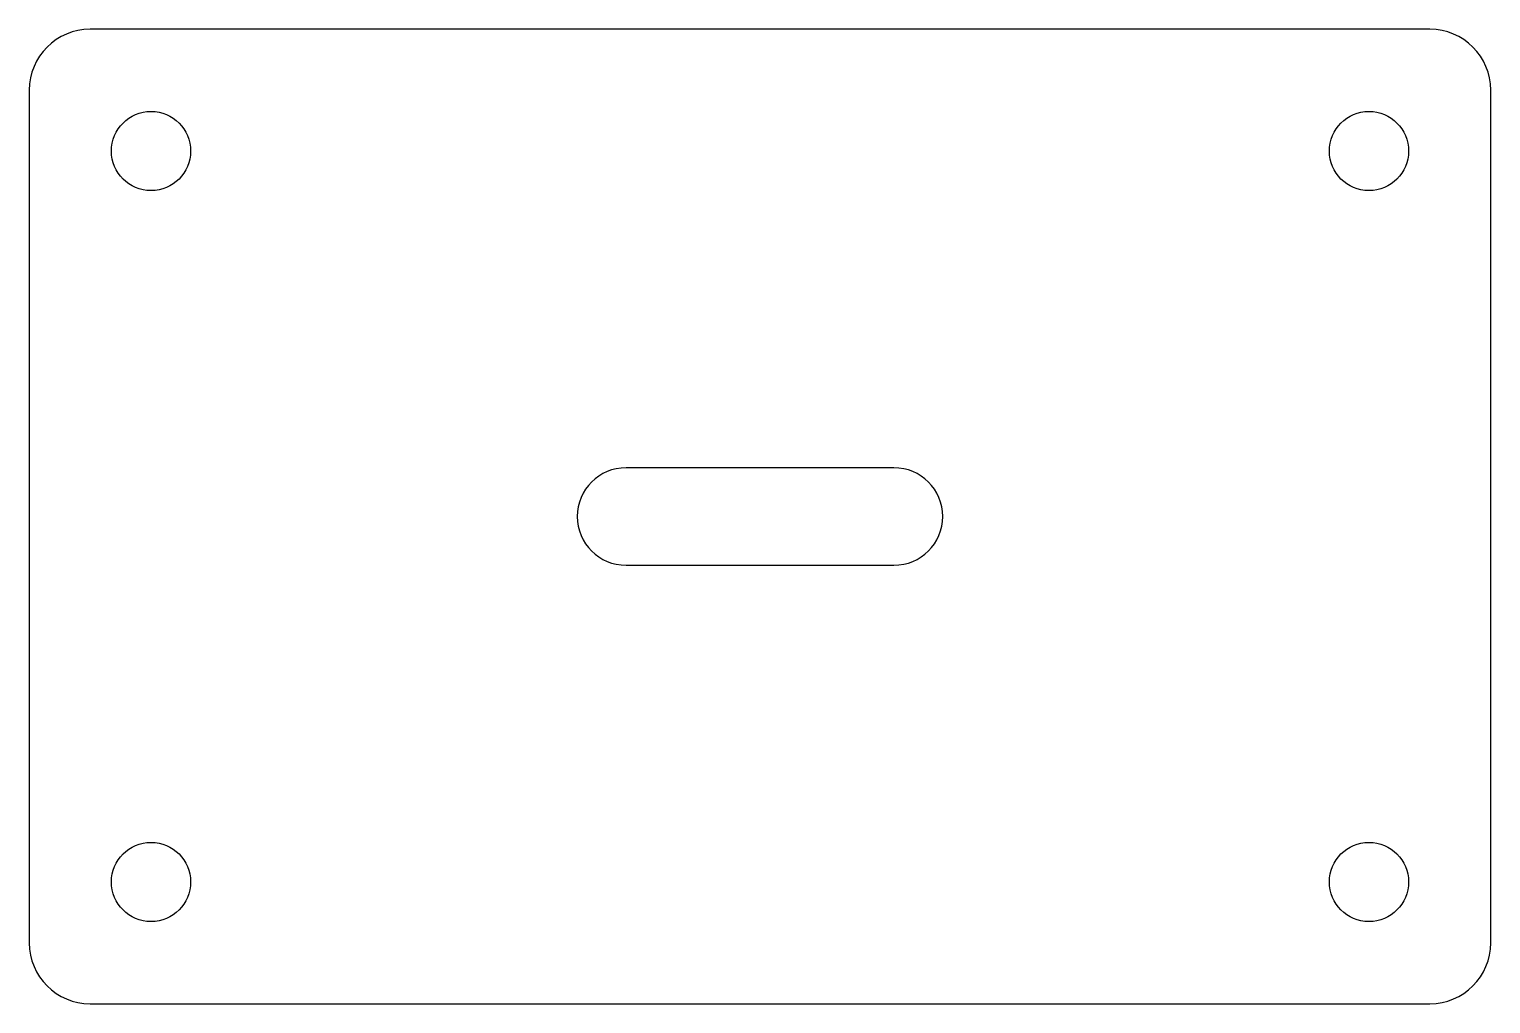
# Model space of a CAD drawing. Header units: millimetres. Extents: x 0 to 120, y 0 to 80.
import ezdxf

# ---------------------------------------------------------------- set-up
doc = ezdxf.new("R2010")
doc.units = ezdxf.units.MM
doc.layers.get('0').update_dxf_attribs({"linetype": 'CONTINUOUS'})

msp = doc.modelspace()

# ---------------------------------------------------------------- linework, layer by layer
for p, q in [((115, 80), (5, 80)), ((0, 75), (0, 5)), ((120, 5), (120, 75)), ((71, 44), (49, 44)), ((49, 36), (71, 36)), ((5, 0), (115, 0))]:
    msp.add_line(p, q)
for centre in [(10, 70), (110, 70), (10, 10), (110, 10)]:
    msp.add_circle(centre, 3.25)
for centre, radius, start, end in [((5, 75), 5, 90, 180), ((115, 75), 5, 0, 90), ((49, 40), 4, 90, 270), ((71, 40), 4, -90, 90), ((5, 5), 5, 180, 270), ((115, 5), 5, 270, 360)]:
    msp.add_arc(centre, radius, start, end)

doc.saveas('drawing.dxf')
